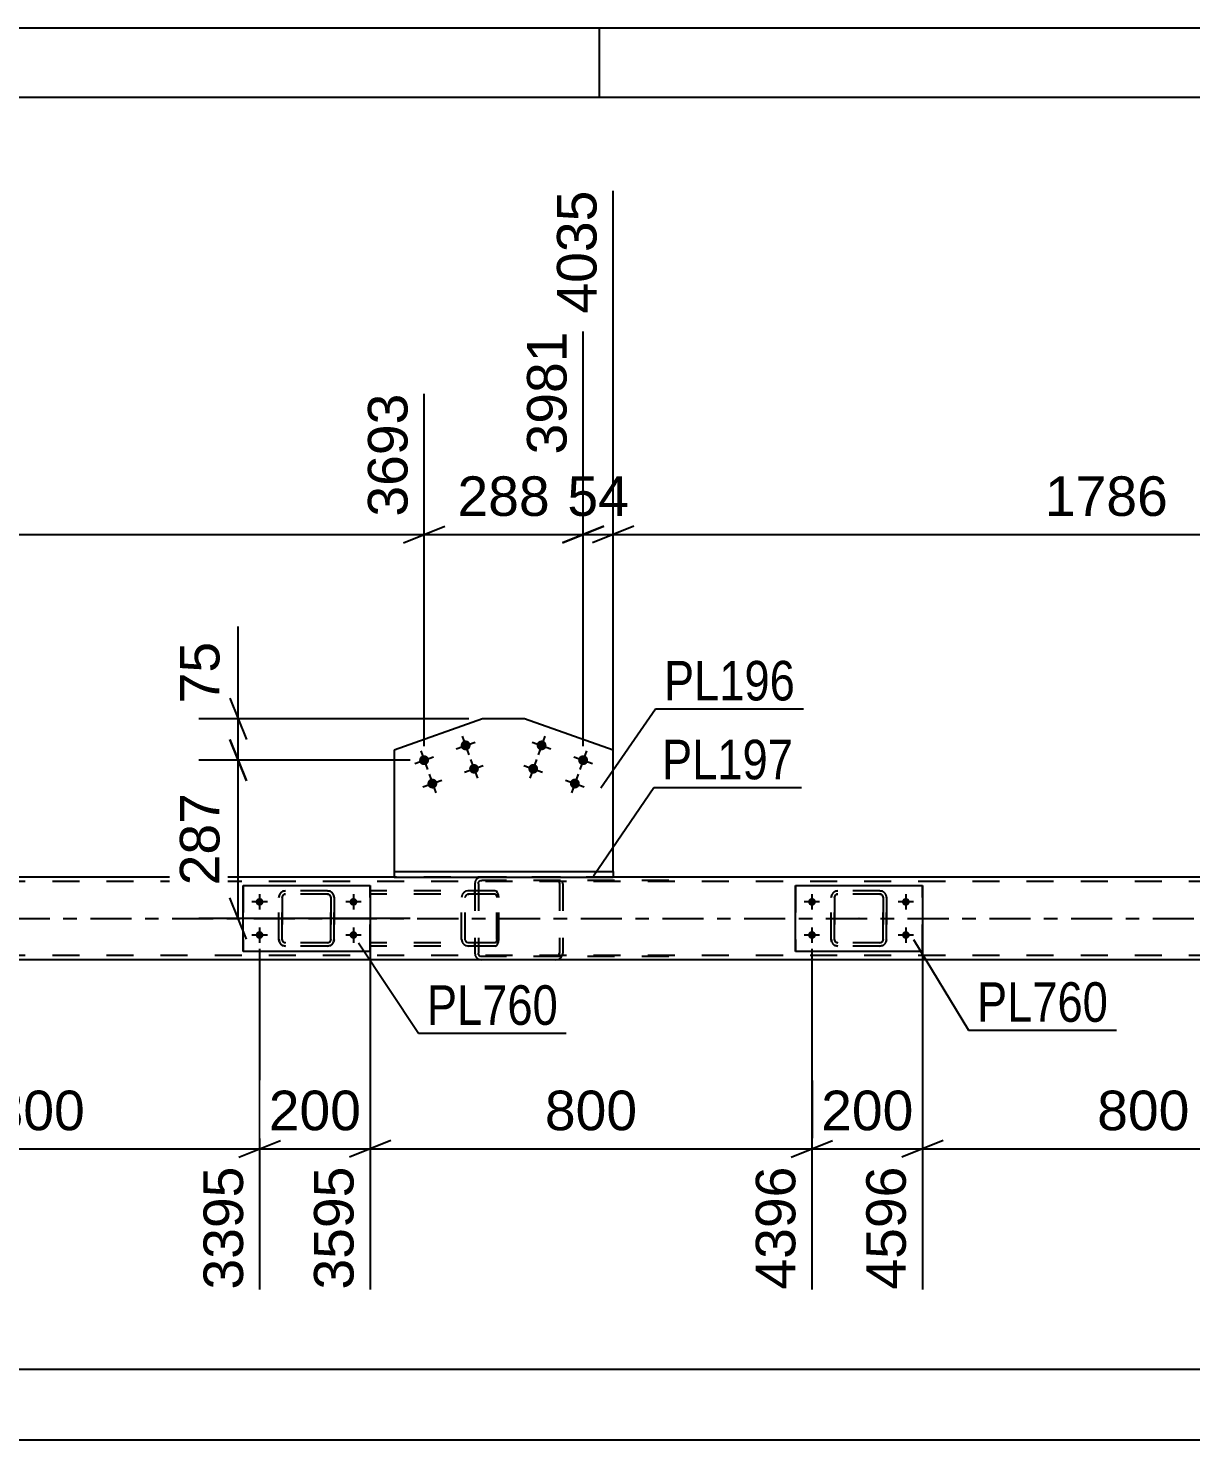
# Model space of a CAD drawing. Header units: millimetres. Extents: x -54 to 787, y -402 to 192.
# Drawn here: x 115.8 to 200, y 89.7 to 191.9 of the extents above; entities that cross this region are included whole.
import ezdxf

# ---------------------------------------------------------------- set-up
doc = ezdxf.new("R2010")
doc.units = ezdxf.units.MM
doc.linetypes.add('DXK_LINE_DOT2', pattern=[3.9198, 1.9599, -1.9599])
doc.linetypes.add('DXK_LINE_DOT3', pattern=[5.9187, 2.979, -0.9799, 0.9799, -0.9799])
doc.styles.add('Arial', font='ARIAL.TTF', dxfattribs={"height": 0.2})
doc.styles.add('Arial Narrow', font='ARIALN.TTF', dxfattribs={"height": 0.2})

# ---------------------------------------------------------------- blocks, each defined once
blk = doc.blocks.new('Unknown-122573057-1115')
at = {"color": 5, "linetype": 'Continuous'}
for p, q in [((787.22, 191.89), (-53.78, 191.89)), ((157.22, 186.89), (157.22, 191.89)), ((782.22, 186.89), (-48.78, 186.89))]:
    blk.add_line(p, q, dxfattribs=at)
blk = doc.blocks.new('Part-122573057-1906 - 1638')
at = {"color": 7, "linetype": 'DXK_LINE_DOT2'}
for p, q in [((149.65, 129.43), (140.61, 129.43)), ((149.65, 129.19), (140.61, 129.19)), ((147.27, 129.14), (147.23, 128.95)), ((147.23, 125.91), (147.23, 128.95)), ((147.48, 128.95), (147.5, 129.05)), ((147.48, 125.91), (147.48, 128.95)), ((147.5, 129.05), (147.56, 129.12)), ((147.74, 129.43), (147.54, 129.4)), ((147.56, 129.12), (147.64, 129.18)), ((147.64, 129.18), (147.74, 129.19)), ((148.18, 129.19), (148.18, 129.43)), ((149.75, 129.4), (149.65, 129.43)), ((149.65, 129.19), (149.7, 129.18)), ((149.7, 129.18), (149.74, 129.12)), ((149.74, 129.12), (149.77, 129.05)), ((149.84, 129.29), (149.75, 129.4)), ((149.77, 129.05), (149.78, 128.95)), ((149.78, 125.91), (149.78, 128.95)), ((149.9, 129.14), (149.84, 129.29)), ((149.92, 128.95), (149.9, 129.14)), ((149.92, 125.91), (149.92, 128.95)), ((147.23, 125.91), (147.27, 125.73)), ((147.5, 125.82), (147.48, 125.91)), ((147.56, 125.75), (147.5, 125.82)), ((147.64, 125.69), (147.56, 125.75)), ((149.74, 125.75), (149.7, 125.69)), ((149.77, 125.82), (149.74, 125.75)), ((149.78, 125.91), (149.77, 125.82)), ((149.84, 125.58), (149.9, 125.73)), ((149.9, 125.73), (149.92, 125.91)), ((149.65, 125.67), (140.61, 125.67)), ((149.65, 125.43), (140.61, 125.43)), ((147.54, 125.47), (147.74, 125.43)), ((147.74, 125.67), (147.64, 125.69)), ((148.18, 125.43), (148.18, 125.67)), ((149.7, 125.69), (149.65, 125.67)), ((149.65, 125.43), (149.75, 125.47)), ((149.75, 125.47), (149.84, 125.58))]:
    blk.add_line(p, q, dxfattribs=at)
for centre, start, end in [((147.72, 128.94), 111.1513, 156.1049), ((147.72, 125.93), 203.8951, 248.8487)]:
    blk.add_arc(centre, 0.492, start, end, dxfattribs=at)
blk = doc.blocks.new('Part-122573057-1802 - 1638')
at = {"color": 7, "linetype": 'DXK_LINE_DOT2'}
for p, q in [((680.08, 130.11), (43.4, 130.11)), ((158.2, 130.43), (142.34, 130.43)), ((680.08, 124.75), (43.4, 124.75))]:
    blk.add_line(p, q, dxfattribs=at)
at = {"color": 2, "linetype": 'Continuous'}
for p, q in [((142.34, 130.43), (72.93, 130.43)), ((227.48, 130.43), (158.2, 130.43)), ((676.08, 124.43), (43.4, 124.43))]:
    blk.add_line(p, q, dxfattribs=at)
at = {"color": 7, "linetype": 'DXK_LINE_DOT3'}
blk.add_line((43.4, 127.43), (680.08, 127.43), dxfattribs=at)
blk = doc.blocks.new('Bolt-122573057-1828 - 1638')
at = {"linetype": 'Continuous'}
for points in [[(172.32, 128.63), (172.33, 128.69), (172.35, 128.75), (172.38, 128.8), (172.41, 128.84), (172.46, 128.88), (172.52, 128.9), (172.57, 128.91), (172.63, 128.91), (172.69, 128.9), (172.74, 128.88), (172.79, 128.84), (172.83, 128.8), (172.86, 128.75), (172.88, 128.69), (172.88, 128.63), (172.88, 128.58), (172.86, 128.52), (172.83, 128.47), (172.79, 128.43), (172.74, 128.39), (172.69, 128.37), (172.63, 128.36), (172.57, 128.36), (172.52, 128.37), (172.46, 128.39), (172.41, 128.43), (172.38, 128.47), (172.35, 128.52), (172.33, 128.58)], [(179.12, 128.63), (179.13, 128.69), (179.15, 128.75), (179.18, 128.8), (179.21, 128.84), (179.26, 128.88), (179.32, 128.9), (179.37, 128.91), (179.43, 128.91), (179.49, 128.9), (179.54, 128.88), (179.59, 128.84), (179.63, 128.8), (179.66, 128.75), (179.68, 128.69), (179.68, 128.63), (179.68, 128.58), (179.66, 128.52), (179.63, 128.47), (179.59, 128.43), (179.54, 128.39), (179.49, 128.37), (179.43, 128.36), (179.37, 128.36), (179.32, 128.37), (179.26, 128.39), (179.21, 128.43), (179.18, 128.47), (179.15, 128.52), (179.13, 128.58)], [(172.32, 126.23), (172.33, 126.29), (172.35, 126.35), (172.38, 126.4), (172.41, 126.44), (172.46, 126.48), (172.52, 126.5), (172.57, 126.51), (172.63, 126.51), (172.69, 126.5), (172.74, 126.48), (172.79, 126.44), (172.83, 126.4), (172.86, 126.35), (172.88, 126.29), (172.88, 126.23), (172.88, 126.18), (172.86, 126.12), (172.83, 126.07), (172.79, 126.03), (172.74, 125.99), (172.69, 125.97), (172.63, 125.96), (172.57, 125.96), (172.52, 125.97), (172.46, 125.99), (172.41, 126.03), (172.38, 126.07), (172.35, 126.12), (172.33, 126.18)], [(179.12, 126.23), (179.13, 126.29), (179.15, 126.35), (179.18, 126.4), (179.21, 126.44), (179.26, 126.48), (179.32, 126.5), (179.37, 126.51), (179.43, 126.51), (179.49, 126.5), (179.54, 126.48), (179.59, 126.44), (179.63, 126.4), (179.66, 126.35), (179.68, 126.29), (179.68, 126.23), (179.68, 126.18), (179.66, 126.12), (179.63, 126.07), (179.59, 126.03), (179.54, 125.99), (179.49, 125.97), (179.43, 125.96), (179.37, 125.96), (179.32, 125.97), (179.26, 125.99), (179.21, 126.03), (179.18, 126.07), (179.15, 126.12), (179.13, 126.18)]]:
    blk.add_hatch(color=1, dxfattribs=at).paths.add_polyline_path(points)
at = {"color": 1, "linetype": 'Continuous'}
for p, q in [((172.6, 129.19), (172.6, 128.07)), ((179.4, 129.19), (179.4, 128.07)), ((173.16, 128.63), (172.04, 128.63)), ((179.96, 128.63), (178.84, 128.63)), ((172.6, 126.79), (172.6, 125.67)), ((179.4, 126.79), (179.4, 125.67)), ((173.16, 126.23), (172.04, 126.23)), ((179.96, 126.23), (178.84, 126.23))]:
    blk.add_line(p, q, dxfattribs=at)
blk = doc.blocks.new('Part-122573057-1839 - 1638')
at = {"color": 2, "linetype": 'Continuous'}
for p, q in [((171.4, 125.03), (171.4, 129.83)), ((171.4, 129.83), (171.4, 129.83)), ((171.4, 129.83), (180.6, 129.83)), ((180.6, 129.83), (180.6, 125.03)), ((171.4, 125.03), (171.4, 125.03)), ((180.6, 125.03), (171.4, 125.03))]:
    blk.add_line(p, q, dxfattribs=at)
at = {"color": 7, "linetype": 'DXK_LINE_DOT2'}
for p, q in [((171.4, 129.83), (171.4, 125.03)), ((171.4, 129.83), (171.4, 129.83)), ((180.6, 125.03), (180.6, 129.83)), ((171.4, 125.03), (171.4, 125.03))]:
    blk.add_line(p, q, dxfattribs=at)
blk = doc.blocks.new('Part-122573057-1866 - 1638')
at = {"color": 7, "linetype": 'DXK_LINE_DOT2'}
for p, q in [((174, 128.95), (174.03, 129.14)), ((174.04, 129.14), (174, 128.95)), ((174, 125.91), (174, 128.95)), ((174, 128.95), (174, 128.95)), ((174, 125.91), (174, 128.95)), ((174.24, 128.95), (174.26, 129.05)), ((174.26, 129.05), (174.24, 128.95)), ((174.24, 125.91), (174.24, 128.95)), ((174.24, 128.95), (174.24, 128.95)), ((174.24, 128.95), (174.24, 125.91)), ((174.26, 129.05), (174.31, 129.12)), ((174.31, 129.12), (174.26, 129.05)), ((174.29, 129.4), (174.48, 129.43)), ((174.29, 129.4), (174.3, 129.4)), ((174.48, 129.43), (174.3, 129.4)), ((174.31, 129.12), (174.39, 129.18)), ((174.39, 129.18), (174.31, 129.12)), ((174.39, 129.18), (174.48, 129.19)), ((174.48, 129.19), (174.39, 129.18)), ((177.52, 129.43), (174.48, 129.43)), ((177.52, 129.19), (174.48, 129.19)), ((177.52, 129.43), (177.7, 129.4)), ((177.71, 129.4), (177.52, 129.43)), ((177.52, 129.19), (177.61, 129.18)), ((177.61, 129.18), (177.52, 129.19)), ((177.61, 129.18), (177.61, 129.18)), ((177.61, 129.18), (177.69, 129.12)), ((177.69, 129.12), (177.61, 129.18)), ((177.69, 129.12), (177.74, 129.05)), ((177.74, 129.05), (177.69, 129.12)), ((177.74, 129.05), (177.76, 128.95)), ((177.76, 128.95), (177.74, 129.05)), ((177.76, 125.91), (177.76, 128.95)), ((177.76, 128.95), (177.76, 128.95)), ((177.76, 128.95), (177.76, 125.91)), ((177.96, 129.14), (178, 128.95)), ((178, 128.95), (177.97, 129.14)), ((178, 125.91), (178, 128.95)), ((178, 128.95), (178, 128.95)), ((178, 128.95), (178, 125.91)), ((174, 125.91), (174, 125.91)), ((174.03, 125.73), (174, 125.91)), ((174, 125.91), (174.04, 125.73)), ((174.24, 125.91), (174.24, 125.91)), ((174.26, 125.82), (174.24, 125.91)), ((174.24, 125.91), (174.26, 125.82)), ((174.31, 125.75), (174.26, 125.82)), ((174.26, 125.82), (174.31, 125.75)), ((174.39, 125.69), (174.31, 125.75)), ((174.31, 125.75), (174.39, 125.69)), ((177.69, 125.75), (177.61, 125.69)), ((177.61, 125.69), (177.69, 125.75)), ((177.74, 125.82), (177.69, 125.75)), ((177.69, 125.75), (177.74, 125.82)), ((177.76, 125.91), (177.74, 125.82)), ((177.74, 125.82), (177.76, 125.91)), ((177.76, 125.91), (177.76, 125.91)), ((178, 125.91), (177.96, 125.73)), ((177.97, 125.73), (178, 125.91)), ((178, 125.91), (178, 125.91)), ((174.29, 125.47), (174.3, 125.47)), ((174.48, 125.43), (174.29, 125.47)), ((174.3, 125.47), (174.48, 125.43)), ((174.48, 125.67), (174.39, 125.69)), ((174.39, 125.69), (174.48, 125.67)), ((177.52, 125.67), (174.48, 125.67)), ((177.52, 125.43), (174.48, 125.43)), ((177.61, 125.69), (177.52, 125.67)), ((177.52, 125.67), (177.61, 125.69)), ((177.7, 125.47), (177.52, 125.43)), ((177.52, 125.43), (177.71, 125.47)), ((177.61, 125.69), (177.61, 125.69))]:
    blk.add_line(p, q, dxfattribs=at)
at = {"color": 7, "linetype": 'DXK_LINE_DOT3'}
blk.add_line((176.01, 127.43), (175.99, 127.43), dxfattribs=at)
at = {"color": 7, "linetype": 'DXK_LINE_DOT2'}
for centre, start, end in [((174.48, 128.95), 112.5, 157.5), ((174.48, 128.95), 112.5, 157.5), ((177.52, 128.95), 22.5, 67.5), ((177.52, 128.95), 22.5, 67.5), ((174.48, 125.91), 202.5, 247.5), ((174.48, 125.91), 202.5, 247.5), ((177.52, 125.91), 292.5, 337.5), ((177.52, 125.91), 292.5, 337.5)]:
    blk.add_arc(centre, 0.48, start, end, dxfattribs=at)
blk = doc.blocks.new('Part-122573057-1900 - 1638')
at = {"color": 2, "linetype": 'Continuous'}
for p, q in [((148.75, 141.89), (142.34, 139.61)), ((151.79, 141.89), (148.75, 141.89)), ((158.2, 139.61), (151.79, 141.89)), ((142.34, 139.61), (142.34, 130.83)), ((158.2, 130.83), (158.2, 139.61))]:
    blk.add_line(p, q, dxfattribs=at)
at = {"color": 7, "linetype": 'DXK_LINE_DOT2'}
blk.add_line((142.34, 130.83), (158.2, 130.83), dxfattribs=at)
blk = doc.blocks.new('Part-122573057-1905 - 1638')
at = {"color": 2, "linetype": 'Continuous'}
for p, q in [((142.34, 130.83), (142.34, 130.43)), ((142.34, 130.83), (158.2, 130.83)), ((158.2, 130.83), (158.2, 130.43)), ((142.34, 130.43), (158.2, 130.43))]:
    blk.add_line(p, q, dxfattribs=at)
blk = doc.blocks.new('Bolt-122573057-1917 - 1638')
at = {"linetype": 'Continuous'}
for points in [[(153.36, 139.84, -1), (152.68, 140.09, -1)], [(156.37, 138.77, -1), (155.69, 139.02, -1)], [(152.75, 138.15, -1), (152.08, 138.39, -1)], [(155.77, 137.08, -1), (155.09, 137.32, -1)]]:
    blk.add_hatch(color=1, dxfattribs=at).paths.add_polyline_path(points)
at = {"color": 1, "linetype": 'Continuous'}
for p, q in [((152.34, 140.21), (153.7, 139.72)), ((153.26, 140.64), (152.78, 139.29)), ((155.35, 139.14), (156.71, 138.65)), ((156.27, 139.57), (155.79, 138.22)), ((151.74, 138.51), (153.09, 138.03)), ((152.66, 138.95), (152.17, 137.59)), ((154.75, 137.44), (156.11, 136.96)), ((155.67, 137.88), (155.19, 136.52))]:
    blk.add_line(p, q, dxfattribs=at)
blk = doc.blocks.new('Bolt-122573057-1918 - 1638')
at = {"linetype": 'Continuous'}
for points in [[(132.32, 128.63), (132.32, 128.69), (132.34, 128.75), (132.37, 128.8), (132.41, 128.84), (132.46, 128.88), (132.51, 128.9), (132.57, 128.91), (132.63, 128.91), (132.68, 128.9), (132.74, 128.88), (132.78, 128.84), (132.82, 128.8), (132.85, 128.75), (132.87, 128.69), (132.88, 128.63), (132.87, 128.58), (132.85, 128.52), (132.82, 128.47), (132.78, 128.43), (132.74, 128.39), (132.68, 128.37), (132.63, 128.36), (132.57, 128.36), (132.51, 128.37), (132.46, 128.39), (132.41, 128.43), (132.37, 128.47), (132.34, 128.52), (132.32, 128.58)], [(139.12, 128.63), (139.12, 128.69), (139.14, 128.75), (139.17, 128.8), (139.21, 128.84), (139.26, 128.88), (139.31, 128.9), (139.37, 128.91), (139.43, 128.91), (139.48, 128.9), (139.54, 128.88), (139.58, 128.84), (139.62, 128.8), (139.65, 128.75), (139.67, 128.69), (139.68, 128.63), (139.67, 128.58), (139.65, 128.52), (139.62, 128.47), (139.58, 128.43), (139.54, 128.39), (139.48, 128.37), (139.43, 128.36), (139.37, 128.36), (139.31, 128.37), (139.26, 128.39), (139.21, 128.43), (139.17, 128.47), (139.14, 128.52), (139.12, 128.58)], [(132.32, 126.23), (132.32, 126.29), (132.34, 126.35), (132.37, 126.4), (132.41, 126.44), (132.46, 126.48), (132.51, 126.5), (132.57, 126.51), (132.63, 126.51), (132.68, 126.5), (132.74, 126.48), (132.78, 126.44), (132.82, 126.4), (132.85, 126.35), (132.87, 126.29), (132.88, 126.23), (132.87, 126.18), (132.85, 126.12), (132.82, 126.07), (132.78, 126.03), (132.74, 125.99), (132.68, 125.97), (132.63, 125.96), (132.57, 125.96), (132.51, 125.97), (132.46, 125.99), (132.41, 126.03), (132.37, 126.07), (132.34, 126.12), (132.32, 126.18)], [(139.12, 126.23), (139.12, 126.29), (139.14, 126.35), (139.17, 126.4), (139.21, 126.44), (139.26, 126.48), (139.31, 126.5), (139.37, 126.51), (139.43, 126.51), (139.48, 126.5), (139.54, 126.48), (139.58, 126.44), (139.62, 126.4), (139.65, 126.35), (139.67, 126.29), (139.68, 126.23), (139.67, 126.18), (139.65, 126.12), (139.62, 126.07), (139.58, 126.03), (139.54, 125.99), (139.48, 125.97), (139.43, 125.96), (139.37, 125.96), (139.31, 125.97), (139.26, 125.99), (139.21, 126.03), (139.17, 126.07), (139.14, 126.12), (139.12, 126.18)]]:
    blk.add_hatch(color=1, dxfattribs=at).paths.add_polyline_path(points)
at = {"color": 1, "linetype": 'Continuous'}
for p, q in [((132.6, 129.19), (132.6, 128.07)), ((139.4, 129.19), (139.4, 128.07)), ((133.16, 128.63), (132.04, 128.63)), ((139.96, 128.63), (138.84, 128.63)), ((132.6, 126.79), (132.6, 125.67)), ((139.4, 126.79), (139.4, 125.67)), ((133.16, 126.23), (132.04, 126.23)), ((139.96, 126.23), (138.84, 126.23))]:
    blk.add_line(p, q, dxfattribs=at)
blk = doc.blocks.new('Part-122573057-1933 - 1638')
at = {"color": 7, "linetype": 'DXK_LINE_DOT2'}
for p, q in [((148.21, 130.11), (148.18, 129.95)), ((148.18, 129.95), (148.18, 124.91)), ((148.22, 130.14), (148.21, 130.11)), ((148.44, 129.95), (148.46, 130.05)), ((148.44, 129.95), (148.44, 124.91)), ((148.46, 130.05), (148.51, 130.12)), ((148.69, 130.43), (148.5, 130.4)), ((148.51, 130.12), (148.59, 130.18)), ((148.59, 130.18), (148.69, 130.19)), ((162.23, 130.43), (148.69, 130.43)), ((162.23, 130.19), (148.69, 130.19)), ((154.25, 130.4), (154.06, 130.43)), ((154.06, 130.19), (154.15, 130.18)), ((154.15, 130.18), (154.24, 130.12)), ((154.24, 130.12), (154.29, 130.05)), ((154.29, 130.05), (154.31, 129.95)), ((154.31, 129.95), (154.31, 124.91)), ((154.53, 130.11), (154.53, 130.14)), ((154.57, 129.95), (154.53, 130.11)), ((154.57, 129.95), (154.57, 124.91)), ((148.18, 124.91), (148.2, 124.83)), ((148.2, 124.83), (148.22, 124.73)), ((148.45, 124.85), (148.44, 124.91)), ((148.46, 124.82), (148.45, 124.85)), ((148.51, 124.75), (148.46, 124.82)), ((148.59, 124.69), (148.51, 124.75)), ((154.24, 124.75), (154.15, 124.69)), ((154.29, 124.82), (154.24, 124.75)), ((154.29, 124.82), (154.3, 124.85)), ((154.3, 124.85), (154.31, 124.91)), ((154.53, 124.73), (154.55, 124.83)), ((154.55, 124.83), (154.57, 124.91)), ((148.5, 124.47), (148.69, 124.43)), ((148.69, 124.67), (148.59, 124.69)), ((162.23, 124.67), (148.69, 124.67)), ((162.23, 124.43), (148.69, 124.43)), ((154.15, 124.69), (154.06, 124.67)), ((154.06, 124.43), (154.25, 124.47))]:
    blk.add_line(p, q, dxfattribs=at)
for centre, start, end in [((148.67, 129.93), 110.7583, 155.68), ((148.67, 124.94), 204.32, 249.2417), ((154.07, 124.94), 290.7583, 335.68)]:
    blk.add_arc(centre, 0.496, start, end, dxfattribs=at)
blk = doc.blocks.new('Part-122573057-1967 - 1638')
at = {"color": 7, "linetype": 'DXK_LINE_DOT2'}
for p, q in [((133.99, 128.95), (134.03, 129.14)), ((133.99, 128.95), (134, 128.95)), ((133.99, 125.91), (133.99, 128.95)), ((134.03, 129.14), (134, 128.95)), ((134, 125.91), (134, 128.95)), ((134.25, 129.05), (134.23, 128.95)), ((134.24, 128.95), (134.23, 128.95)), ((134.23, 128.95), (134.23, 125.91)), ((134.24, 128.95), (134.25, 129.05)), ((134.24, 125.91), (134.24, 128.95)), ((134.25, 129.05), (134.31, 129.12)), ((134.3, 129.12), (134.25, 129.05)), ((134.29, 129.4), (134.47, 129.43)), ((134.48, 129.43), (134.29, 129.4)), ((134.29, 129.4), (134.29, 129.4)), ((134.38, 129.18), (134.3, 129.12)), ((134.31, 129.12), (134.38, 129.18)), ((134.38, 129.18), (134.48, 129.19)), ((134.47, 129.19), (134.38, 129.18)), ((137.52, 129.43), (134.47, 129.43)), ((137.52, 129.19), (134.47, 129.19)), ((137.51, 129.43), (137.7, 129.4)), ((137.6, 129.18), (137.51, 129.19)), ((137.7, 129.4), (137.52, 129.43)), ((137.52, 129.19), (137.61, 129.18)), ((137.6, 129.18), (137.61, 129.18)), ((137.68, 129.12), (137.6, 129.18)), ((137.61, 129.18), (137.69, 129.12)), ((137.73, 129.05), (137.68, 129.12)), ((137.69, 129.12), (137.74, 129.05)), ((137.75, 128.95), (137.73, 129.05)), ((137.74, 129.05), (137.76, 128.95)), ((137.76, 128.95), (137.75, 128.95)), ((137.75, 128.95), (137.75, 125.91)), ((137.76, 125.91), (137.76, 128.95)), ((137.96, 129.14), (137.99, 128.95)), ((138, 128.95), (137.96, 129.14)), ((138, 128.95), (137.99, 128.95)), ((137.99, 128.95), (137.99, 125.91)), ((138, 125.91), (138, 128.95)), ((134, 125.91), (133.99, 125.91)), ((134.03, 125.73), (133.99, 125.91)), ((134, 125.91), (134.03, 125.73)), ((134.23, 125.91), (134.24, 125.91)), ((134.23, 125.91), (134.25, 125.82)), ((134.25, 125.82), (134.24, 125.91)), ((134.31, 125.75), (134.25, 125.82)), ((134.25, 125.82), (134.3, 125.75)), ((134.3, 125.75), (134.38, 125.69)), ((134.38, 125.69), (134.31, 125.75)), ((137.6, 125.69), (137.68, 125.75)), ((137.69, 125.75), (137.61, 125.69)), ((137.68, 125.75), (137.73, 125.82)), ((137.74, 125.82), (137.69, 125.75)), ((137.73, 125.82), (137.75, 125.91)), ((137.76, 125.91), (137.74, 125.82)), ((137.75, 125.91), (137.76, 125.91)), ((137.99, 125.91), (137.96, 125.73)), ((137.96, 125.73), (138, 125.91)), ((137.99, 125.91), (138, 125.91)), ((134.29, 125.47), (134.29, 125.47)), ((134.47, 125.43), (134.29, 125.47)), ((134.29, 125.47), (134.48, 125.43)), ((134.48, 125.67), (134.38, 125.69)), ((134.38, 125.69), (134.47, 125.67)), ((137.52, 125.67), (134.47, 125.67)), ((137.52, 125.43), (134.47, 125.43)), ((137.51, 125.67), (137.6, 125.69)), ((137.7, 125.47), (137.51, 125.43)), ((137.61, 125.69), (137.52, 125.67)), ((137.52, 125.43), (137.7, 125.47)), ((137.6, 125.69), (137.61, 125.69))]:
    blk.add_line(p, q, dxfattribs=at)
at = {"color": 7, "linetype": 'DXK_LINE_DOT3'}
blk.add_line((136, 127.43), (135.99, 127.43), dxfattribs=at)
at = {"color": 7, "linetype": 'DXK_LINE_DOT2'}
for centre, start, end in [((134.47, 128.95), 112.5, 157.5), ((134.48, 128.95), 112.5, 157.5), ((137.51, 128.95), 22.5, 67.5), ((137.52, 128.95), 22.5, 67.5), ((134.47, 125.91), 202.5, 247.5), ((134.48, 125.91), 202.5, 247.5), ((137.51, 125.91), 292.5, 337.5), ((137.52, 125.91), 292.5, 337.5)]:
    blk.add_arc(centre, 0.48, start, end, dxfattribs=at)
blk = doc.blocks.new('Part-122573057-1992 - 1638')
at = {"color": 2, "linetype": 'Continuous'}
for p, q in [((131.4, 125.03), (131.4, 129.83)), ((131.4, 129.83), (131.4, 129.83)), ((131.4, 129.83), (140.6, 129.83)), ((140.6, 129.83), (140.6, 125.03)), ((131.4, 125.03), (131.4, 125.03)), ((140.6, 125.03), (131.4, 125.03))]:
    blk.add_line(p, q, dxfattribs=at)
at = {"color": 7, "linetype": 'DXK_LINE_DOT2'}
for p, q in [((131.4, 129.83), (131.4, 125.03)), ((131.4, 129.83), (131.4, 129.83)), ((140.6, 125.03), (140.6, 129.83)), ((131.4, 125.03), (131.4, 125.03))]:
    blk.add_line(p, q, dxfattribs=at)
blk = doc.blocks.new('Bolt-122573057-1996 - 1638')
at = {"linetype": 'Continuous'}
for points in [[(147.86, 140.09, -1), (147.18, 139.84, -1)], [(144.85, 139.02, -1), (144.17, 138.77, -1)], [(148.46, 138.39, -1), (147.79, 138.15, -1)], [(145.45, 137.32, -1), (144.77, 137.08, -1)]]:
    blk.add_hatch(color=1, dxfattribs=at).paths.add_polyline_path(points)
at = {"color": 1, "linetype": 'Continuous'}
for p, q in [((146.84, 139.72), (148.2, 140.21)), ((147.28, 140.64), (147.76, 139.29)), ((143.83, 138.65), (145.19, 139.14)), ((144.27, 139.57), (144.75, 138.22)), ((147.45, 138.03), (148.8, 138.51)), ((147.88, 138.95), (148.37, 137.59)), ((144.43, 136.96), (145.79, 137.44)), ((144.87, 137.88), (145.35, 136.52))]:
    blk.add_line(p, q, dxfattribs=at)
blk = doc.blocks.new('StraightDimension-122573057-2375 - 1638')
at = {"color": 7, "linetype": 'Continuous'}
for p, q in [((131.04, 141.89), (131.04, 148.58)), ((131.04, 141.89), (131.04, 148.58)), ((130.44, 143.39), (131.64, 140.39)), ((147.75, 141.89), (128.19, 141.89)), ((131.04, 138.9), (131.04, 141.89)), ((131.64, 137.4), (130.44, 140.4)), ((143.51, 138.9), (128.19, 138.9))]:
    blk.add_line(p, q, dxfattribs=at)
at = {"color": 0}
blk.add_wipeout([(130.29, 148.06), (126.09, 148.06), (126.09, 142.41), (130.29, 142.41)], dxfattribs=at)
at = {"color": 3, "style": 'Arial'}
blk.add_text('75', height=2.865, rotation=90.0002, dxfattribs=at).set_placement((129.69, 143.01))
blk = doc.blocks.new('StraightDimension-122573057-7123 - 1638')
at = {"color": 7, "linetype": 'Continuous'}
for p, q in [((100.59, 125.23), (100.59, 100.56)), ((132.6, 125.23), (132.6, 100.56)), ((102.09, 111.35), (99.09, 110.15)), ((100.59, 110.75), (132.6, 110.75)), ((131.1, 110.15), (134.1, 111.35))]:
    blk.add_line(p, q, dxfattribs=at)
at = {"color": 0}
blk.add_wipeout([(120.53, 111.5), (120.53, 115.7), (112.66, 115.7), (112.66, 111.5)], dxfattribs=at)
at = {"color": 3, "style": 'Arial'}
blk.add_text('800', height=2.865, dxfattribs=at).set_placement((113.26, 112.1))
at = {"color": 0, "linetype": 'Continuous'}
blk.add_wipeout([(132, 110.05), (127.8, 110.05), (127.8, 99.96), (132, 99.96)], dxfattribs=at)
at = {"color": 3, "linetype": 'Continuous', "style": 'Arial'}
blk.add_text('3395', height=2.865, rotation=90.0002, dxfattribs=at).set_placement((131.4, 100.56))
blk = doc.blocks.new('StraightDimension-122573057-2266 - 1638')
at = {"color": 7, "linetype": 'Continuous'}
for p, q in [((158.2, 133), (158.2, 180.13)), ((156.03, 139.9), (156.03, 169.93)), ((154.53, 154.63), (157.53, 155.83)), ((159.7, 155.83), (156.7, 154.63)), ((156.03, 155.23), (158.2, 155.23))]:
    blk.add_line(p, q, dxfattribs=at)
at = {"color": 0, "linetype": 'Continuous'}
blk.add_wipeout([(157.6, 180.73), (153.4, 180.73), (153.4, 170.63), (157.6, 170.63)], dxfattribs=at)
at = {"color": 3, "linetype": 'Continuous', "style": 'Arial'}
blk.add_text('4035', height=2.865, rotation=90.0002, dxfattribs=at).set_placement((157, 171.23))
at = {"color": 0}
blk.add_wipeout([(159.94, 155.98), (159.94, 160.18), (154.29, 160.18), (154.29, 155.98)], dxfattribs=at)
at = {"color": 3, "style": 'Arial'}
blk.add_text('54', height=2.865, dxfattribs=at).set_placement((154.89, 156.58))
blk = doc.blocks.new('StraightDimension-122573057-7120 - 1638')
at = {"color": 7, "linetype": 'Continuous'}
for p, q in [((172.6, 125.23), (172.6, 100.56)), ((180.6, 125.23), (180.6, 100.56)), ((171.1, 110.15), (174.1, 111.35)), ((172.6, 110.75), (180.6, 110.75)), ((182.1, 111.35), (179.1, 110.15))]:
    blk.add_line(p, q, dxfattribs=at)
at = {"color": 0}
blk.add_wipeout([(180.54, 111.5), (180.54, 115.7), (172.67, 115.7), (172.67, 111.5)], dxfattribs=at)
at = {"color": 0, "linetype": 'Continuous'}
blk.add_wipeout([(180, 110.05), (175.8, 110.05), (175.8, 99.96), (180, 99.96)], dxfattribs=at)
at = {"color": 3, "style": 'Arial'}
blk.add_text('200', height=2.865, dxfattribs=at).set_placement((173.27, 112.1))
at = {"color": 3, "linetype": 'Continuous', "style": 'Arial'}
blk.add_text('4596', height=2.865, rotation=90.0002, dxfattribs=at).set_placement((179.4, 100.56))
blk = doc.blocks.new('StraightDimension-122573057-2257 - 1638')
at = {"color": 7, "linetype": 'Continuous'}
for p, q in [((158.2, 133), (158.2, 180.13)), ((229.64, 139.9), (229.64, 165.43)), ((159.7, 155.83), (156.7, 154.63)), ((228.14, 154.63), (231.14, 155.83)), ((158.2, 155.23), (229.64, 155.23))]:
    blk.add_line(p, q, dxfattribs=at)
at = {"color": 0}
blk.add_wipeout([(198.97, 155.98), (198.97, 160.18), (188.87, 160.18), (188.87, 155.98)], dxfattribs=at)
at = {"color": 3, "style": 'Arial'}
blk.add_text('1786', height=2.865, dxfattribs=at).set_placement((189.47, 156.58))
at = {"color": 0, "linetype": 'Continuous'}
blk.add_wipeout([(229.04, 166.03), (224.84, 166.03), (224.84, 155.93), (229.04, 155.93)], dxfattribs=at)
at = {"color": 3, "linetype": 'Continuous', "style": 'Arial'}
blk.add_text('5822', height=2.865, rotation=90.0002, dxfattribs=at).set_placement((228.44, 156.53))
blk = doc.blocks.new('StraightDimension-122573057-2275 - 1638')
at = {"color": 7, "linetype": 'Continuous'}
for p, q in [((156.03, 139.9), (156.03, 169.93)), ((144.51, 139.9), (144.51, 165.43)), ((143.01, 154.63), (146.01, 155.83)), ((157.53, 155.83), (154.53, 154.63)), ((144.51, 155.23), (156.03, 155.23))]:
    blk.add_line(p, q, dxfattribs=at)
at = {"color": 0}
blk.add_wipeout([(154.21, 155.98), (154.21, 160.18), (146.33, 160.18), (146.33, 155.98)], dxfattribs=at)
at = {"color": 3, "style": 'Arial'}
blk.add_text('288', height=2.865, dxfattribs=at).set_placement((146.93, 156.58))
at = {"color": 0, "linetype": 'Continuous'}
blk.add_wipeout([(155.43, 170.53), (151.23, 170.53), (151.23, 160.43), (155.43, 160.43)], dxfattribs=at)
at = {"color": 3, "linetype": 'Continuous', "style": 'Arial'}
blk.add_text('3981', height=2.865, rotation=90.0002, dxfattribs=at).set_placement((154.83, 161.03))
blk = doc.blocks.new('StraightDimension-122573057-2284 - 1638')
at = {"color": 7, "linetype": 'Continuous'}
for p, q in [((72.93, 132.74), (72.93, 180.13)), ((144.51, 139.9), (144.51, 165.43)), ((74.43, 155.83), (71.43, 154.63)), ((143.01, 154.63), (146.01, 155.83)), ((72.93, 155.23), (144.51, 155.23))]:
    blk.add_line(p, q, dxfattribs=at)
at = {"color": 0}
blk.add_wipeout([(113.76, 155.98), (113.76, 160.18), (103.67, 160.18), (103.67, 155.98)], dxfattribs=at)
at = {"color": 3, "style": 'Arial'}
blk.add_text('1790', height=2.865, dxfattribs=at).set_placement((104.27, 156.58))
at = {"color": 0, "linetype": 'Continuous'}
blk.add_wipeout([(143.91, 166.03), (139.71, 166.03), (139.71, 155.93), (143.91, 155.93)], dxfattribs=at)
at = {"color": 3, "linetype": 'Continuous', "style": 'Arial'}
blk.add_text('3693', height=2.865, rotation=90.0002, dxfattribs=at).set_placement((143.31, 156.53))
blk = doc.blocks.new('StraightDimension-122573057-2385 - 1638')
at = {"color": 7, "linetype": 'Continuous'}
for p, q in [((130.44, 140.4), (131.64, 137.4)), ((143.51, 138.9), (128.19, 138.9)), ((131.04, 127.43), (131.04, 138.9)), ((131.64, 125.93), (130.44, 128.93)), ((143.51, 127.43), (128.19, 127.43))]:
    blk.add_line(p, q, dxfattribs=at)
at = {"color": 0}
blk.add_wipeout([(130.29, 137.1), (126.09, 137.1), (126.09, 129.23), (130.29, 129.23)], dxfattribs=at)
at = {"color": 3, "style": 'Arial'}
blk.add_text('287', height=2.865, rotation=90.0002, dxfattribs=at).set_placement((129.69, 129.83))
blk = doc.blocks.new('StraightDimension-122573057-2451 - 1638')
at = {"color": 7, "linetype": 'Continuous'}
blk.add_line((11.48, 94.79), (680.08, 94.79), dxfattribs=at)
blk = doc.blocks.new('StraightDimension-122573057-2517 - 1638')
at = {"color": 7, "linetype": 'Continuous'}
blk.add_line((10.68, 89.68), (680.88, 89.68), dxfattribs=at)
blk = doc.blocks.new('StraightDimension-122573057-7119 - 1638')
at = {"color": 7, "linetype": 'Continuous'}
for p, q in [((180.6, 125.23), (180.6, 100.56)), ((212.59, 125.23), (212.59, 100.56)), ((182.1, 111.35), (179.1, 110.15)), ((180.6, 110.75), (212.59, 110.75)), ((211.09, 110.15), (214.09, 111.35))]:
    blk.add_line(p, q, dxfattribs=at)
at = {"color": 0}
blk.add_wipeout([(200.53, 111.5), (200.53, 115.7), (192.66, 115.7), (192.66, 111.5)], dxfattribs=at)
at = {"color": 3, "style": 'Arial'}
blk.add_text('800', height=2.865, dxfattribs=at).set_placement((193.26, 112.1))
at = {"color": 0, "linetype": 'Continuous'}
blk.add_wipeout([(211.99, 110.05), (207.79, 110.05), (207.79, 99.96), (211.99, 99.96)], dxfattribs=at)
at = {"color": 3, "linetype": 'Continuous', "style": 'Arial'}
blk.add_text('5395', height=2.865, rotation=90.0002, dxfattribs=at).set_placement((211.39, 100.56))
blk = doc.blocks.new('StraightDimension-122573057-7121 - 1638')
at = {"color": 7, "linetype": 'Continuous'}
for p, q in [((140.6, 125.23), (140.6, 100.56)), ((172.6, 125.23), (172.6, 100.56)), ((142.1, 111.35), (139.1, 110.15)), ((140.6, 110.75), (172.6, 110.75)), ((171.1, 110.15), (174.1, 111.35))]:
    blk.add_line(p, q, dxfattribs=at)
at = {"color": 0}
blk.add_wipeout([(160.53, 111.5), (160.53, 115.7), (152.66, 115.7), (152.66, 111.5)], dxfattribs=at)
at = {"color": 3, "style": 'Arial'}
blk.add_text('800', height=2.865, dxfattribs=at).set_placement((153.26, 112.1))
at = {"color": 0, "linetype": 'Continuous'}
blk.add_wipeout([(172, 110.05), (167.8, 110.05), (167.8, 99.96), (172, 99.96)], dxfattribs=at)
at = {"color": 3, "linetype": 'Continuous', "style": 'Arial'}
blk.add_text('4396', height=2.865, rotation=90.0002, dxfattribs=at).set_placement((171.4, 100.56))
blk = doc.blocks.new('StraightDimension-122573057-7122 - 1638')
at = {"color": 7, "linetype": 'Continuous'}
for p, q in [((132.6, 125.23), (132.6, 100.56)), ((140.6, 125.23), (140.6, 100.56)), ((131.1, 110.15), (134.1, 111.35)), ((132.6, 110.75), (140.6, 110.75)), ((142.1, 111.35), (139.1, 110.15))]:
    blk.add_line(p, q, dxfattribs=at)
at = {"color": 0}
blk.add_wipeout([(140.53, 111.5), (140.53, 115.7), (132.66, 115.7), (132.66, 111.5)], dxfattribs=at)
at = {"color": 0, "linetype": 'Continuous'}
blk.add_wipeout([(140, 110.05), (135.8, 110.05), (135.8, 99.96), (140, 99.96)], dxfattribs=at)
at = {"color": 3, "style": 'Arial'}
blk.add_text('200', height=2.865, dxfattribs=at).set_placement((133.26, 112.1))
at = {"color": 3, "linetype": 'Continuous', "style": 'Arial'}
blk.add_text('3595', height=2.865, rotation=90.0002, dxfattribs=at).set_placement((139.4, 100.56))
blk = doc.blocks.new('Mark-122573057-1896 - 1638')
at = {"color": 30, "linetype": 'Continuous'}
for p, q in [((157.3, 136.89), (161.28, 142.62)), ((161.28, 142.62), (171.98, 142.62))]:
    blk.add_line(p, q, dxfattribs=at)
at = {"color": 0}
blk.add_wipeout([(171.38, 143.22), (171.38, 146.22), (161.88, 146.22), (161.88, 143.22)], dxfattribs=at)
blk.add_wipeout([(171.38, 143.22), (171.38, 146.22), (161.88, 146.22), (161.88, 143.22)], dxfattribs=at)
at = {"color": 3, "style": 'Arial Narrow'}
blk.add_text('PL196', height=2.863, dxfattribs=at).set_placement((161.88, 143.22))
blk = doc.blocks.new('Mark-122573057-1835 - 1638')
at = {"color": 30, "linetype": 'Continuous'}
for p, q in [((179.95, 125.9), (183.95, 119.35)), ((183.95, 119.35), (194.65, 119.35))]:
    blk.add_line(p, q, dxfattribs=at)
at = {"color": 0}
blk.add_wipeout([(194.05, 119.95), (194.05, 122.95), (184.55, 122.95), (184.55, 119.95)], dxfattribs=at)
blk.add_wipeout([(194.05, 119.95), (194.05, 122.95), (184.55, 122.95), (184.55, 119.95)], dxfattribs=at)
at = {"color": 3, "style": 'Arial Narrow'}
blk.add_text('PL760', height=2.863, dxfattribs=at).set_placement((184.55, 119.95))
blk = doc.blocks.new('Mark-122573057-1901 - 1638')
at = {"color": 30, "linetype": 'Continuous'}
for p, q in [((156.79, 130.52), (161.14, 136.91)), ((161.14, 136.91), (171.84, 136.91))]:
    blk.add_line(p, q, dxfattribs=at)
at = {"color": 0}
blk.add_wipeout([(171.24, 137.51), (171.24, 140.51), (161.74, 140.51), (161.74, 137.51)], dxfattribs=at)
blk.add_wipeout([(171.24, 137.51), (171.24, 140.51), (161.74, 140.51), (161.74, 137.51)], dxfattribs=at)
at = {"color": 3, "style": 'Arial Narrow'}
blk.add_text('PL197', height=2.863, dxfattribs=at).set_placement((161.74, 137.51))
blk = doc.blocks.new('Mark-122573057-1988 - 1638')
at = {"color": 30, "linetype": 'Continuous'}
for p, q in [((139.76, 125.68), (144.11, 119.13)), ((144.11, 119.13), (154.81, 119.13))]:
    blk.add_line(p, q, dxfattribs=at)
at = {"color": 0}
blk.add_wipeout([(154.21, 119.73), (154.21, 122.73), (144.71, 122.73), (144.71, 119.73)], dxfattribs=at)
blk.add_wipeout([(154.21, 119.73), (154.21, 122.73), (144.71, 122.73), (144.71, 119.73)], dxfattribs=at)
at = {"color": 3, "style": 'Arial Narrow'}
blk.add_text('PL760', height=2.863, dxfattribs=at).set_placement((144.71, 119.73))

msp = doc.modelspace()

# ---------------------------------------------------------------- block references
for name in ['Unknown-122573057-1115', 'Part-122573057-1900 - 1638', 'Bolt-122573057-1996 - 1638', 'Bolt-122573057-1917 - 1638', 'Part-122573057-1905 - 1638', 'Part-122573057-1802 - 1638', 'Part-122573057-1992 - 1638', 'Part-122573057-1933 - 1638', 'Part-122573057-1839 - 1638', 'Bolt-122573057-1918 - 1638', 'Part-122573057-1967 - 1638', 'Part-122573057-1906 - 1638', 'Bolt-122573057-1828 - 1638', 'Part-122573057-1866 - 1638']:
    msp.add_blockref(name, (0, 0))

# ---------------------------------------------------------------- next in the draw order: block references
for name in ['StraightDimension-122573057-2266 - 1638', 'StraightDimension-122573057-2375 - 1638', 'StraightDimension-122573057-7123 - 1638', 'StraightDimension-122573057-7120 - 1638']:
    msp.add_blockref(name, (0, 0))

# ---------------------------------------------------------------- next in the draw order: block references
for name in ['StraightDimension-122573057-2257 - 1638', 'StraightDimension-122573057-2451 - 1638']:
    msp.add_blockref(name, (0, 0))

# ---------------------------------------------------------------- next in the draw order: block references
for name in ['StraightDimension-122573057-2275 - 1638', 'StraightDimension-122573057-2517 - 1638']:
    msp.add_blockref(name, (0, 0))

# ---------------------------------------------------------------- next in the draw order: block references
for name in ['StraightDimension-122573057-2284 - 1638', 'Mark-122573057-1896 - 1638', 'StraightDimension-122573057-7121 - 1638', 'StraightDimension-122573057-7119 - 1638']:
    msp.add_blockref(name, (0, 0))

# ---------------------------------------------------------------- next in the draw order: block references
for name in ['StraightDimension-122573057-2385 - 1638', 'Mark-122573057-1901 - 1638', 'Mark-122573057-1835 - 1638', 'StraightDimension-122573057-7122 - 1638']:
    msp.add_blockref(name, (0, 0))

# ---------------------------------------------------------------- next in the draw order: block references
msp.add_blockref('Mark-122573057-1988 - 1638', (0, 0))

doc.saveas('drawing.dxf')
